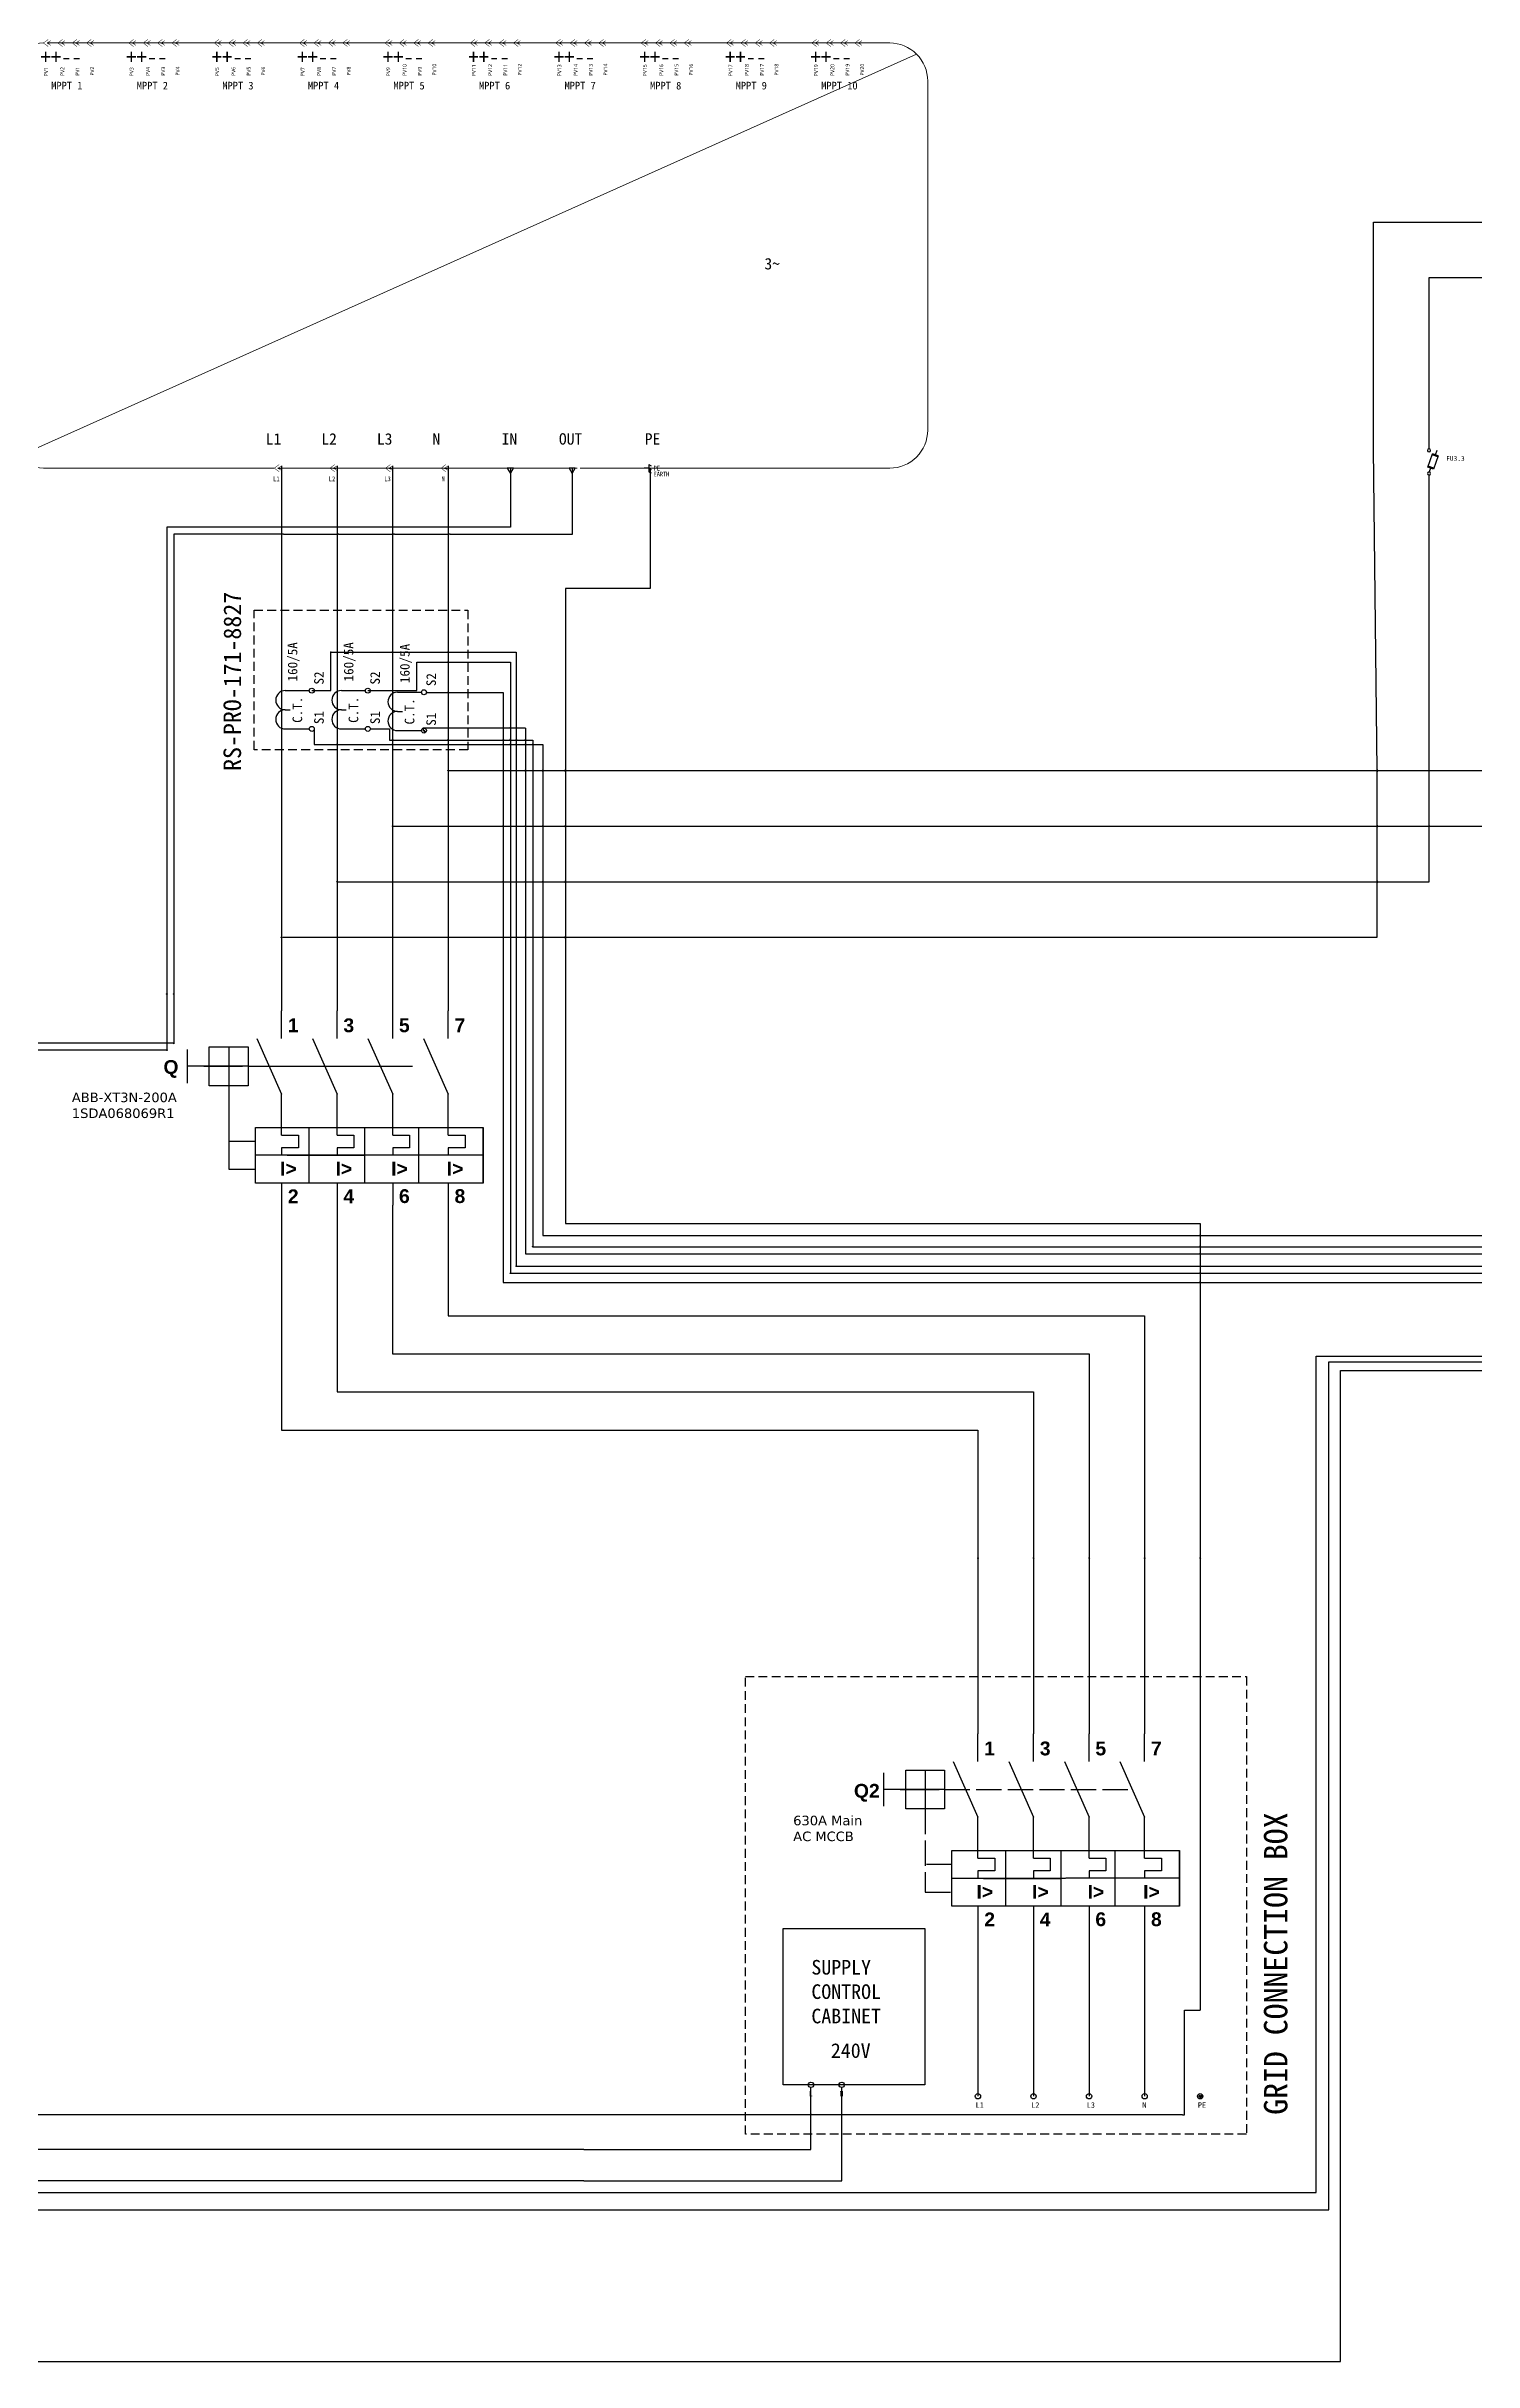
# Model space of a CAD drawing. Header units: millimetres. Extents: x 139 to 980, y -140 to 1049.
# Drawn here: x 489 to 733.1, y 116.8 to 512.6 of the extents above; entities that cross this region are included whole.
import ezdxf
from ezdxf.enums import TextEntityAlignment as Align

# ---------------------------------------------------------------- set-up
doc = ezdxf.new("R2010")
doc.units = ezdxf.units.MM
doc.header["$LTSCALE"] = 12
doc.linetypes.add('ACAD_ISO02W100', pattern=[15, 12, -3])
doc.linetypes.add('HIDDEN2', pattern=[0.1875, 0.125, -0.0625])
for name, color, linetype in [('DESC', 1, 'Continuous'), ('DISCONTINUA', 7, 'ACAD_ISO02W100'), ('GRN_12AWG', 3, 'Continuous'), ('LOCBOX', 92, 'HIDDEN2'), ('MISC', 2, 'Continuous'), ('PFV', 7, 'Continuous'), ('RED_10AWG', 1, 'Continuous'), ('RED_12AWG', 1, 'Continuous'), ('RED_2.5mm^2', 1, 'Continuous'), ('RED_4AWG', 1, 'Continuous'), ('REGEN_LINE', 4, 'Continuous'), ('SYMS', 7, 'Continuous'), ('TAGS', 51, 'Continuous'), ('TERMS', 4, 'Continuous'), ('VIO_1.5mm^2', 190, 'Continuous'), ('WHT_0.5mm^2', 7, 'Continuous')]:
    doc.layers.add(name, color=color, linetype=linetype)
doc.styles.get("Standard").update_dxf_attribs({"font": ''})
doc.styles.add('TRINIDAD', font='')
doc.styles.add('WD', font='')
doc.styles.get('Standard').set_extended_font_data('SimHei')
doc.styles.get('TRINIDAD').set_extended_font_data('Arial')
doc.styles.get('WD').set_extended_font_data('SimHei')

# ---------------------------------------------------------------- blocks, each defined once
blk = doc.blocks.new('VT0_05')
blk.add_lwpolyline([(0.081, -0.063), (0, 0.078), (-0.081, -0.063)], close=True)
at = {"style": 'WD', "flags": 1}
for tag, p in [('X4TERM01', (-0.045, 0)), ('X2TERM01', (0, 0.078)), ('X1TERM01', (0.045, 0)), ('X8TERM01', (0, -0.063))]:
    blk.add_attdef(tag, p, '', height=0.01, dxfattribs=at)
blk = doc.blocks.new('HGND1')
for p, q in [((0.125, 0), (0, 0)), ((0.125, 0.09375), (0.125, -0.09375)), ((0.125, 0.09375), (0.1875, 0.0625)), ((0.125, 0), (0.1875, -0.03125)), ((0.125, -0.09375), (0.1875, -0.125))]:
    blk.add_line(p, q)
at = {"style": 'WD', "flags": 1}
for tag in ['ASSYCODE', 'X4TERM01', 'CAT', 'MFG', 'FAMILY']:
    blk.add_attdef(tag, (0, 0), '', height=0.01, dxfattribs=at)
at = {"style": 'WD', "width": 0.8}
for tag, p in [('TAG1', (0.25, 0)), ('INST', (0.25, 0.3125)), ('LOC', (0.25, 0.15625)), ('DESC1', (0.25, -0.15625)), ('DESC2', (0.25, -0.3125))]:
    blk.add_attdef(tag, text='', height=0.125, dxfattribs=at).set_placement(p, align=Align.MIDDLE_LEFT)
blk = doc.blocks.new('HC01PJ_1-')
blk.add_line((0.031, 0), (0.094, 0))
for points in [[(0.062, -0.094, 0.0125, 0.0125, 0), (-0.063, 0, 0.0125, 0.0125, 0), (0.062, 0.094, 0, 0, 0)], [(0.125, 0.062, 0.0125, 0.0125, 0), (0.031, 0, 0.0125, 0.0125, 0), (0.125, -0.063, 0, 0, 0)]]:
    blk.add_lwpolyline(points, format="xyseb")
at = {"style": 'WD', "flags": 9}
blk.add_attdef('WDTYPE', text='', height=0.01, dxfattribs=at).set_placement((-0.221, 0.075), align=Align.RIGHT)
at = {"style": 'WD', "width": 0.85}
for tag, p in [('TAG1', (-0.01, 0.125)), ('INST', (-0.012, 0.467)), ('LOC', (-0.012, 0.295)), ('DESC1', (-0.01, -0.344)), ('DESC2', (-0.01, -0.516)), ('DESC3', (-0.01, -0.687))]:
    blk.add_attdef(tag, text='', height=0.125, dxfattribs=at).set_placement(p, align=Align.CENTER)
at = {"style": 'WD'}
for tag, p, flags in [('X4TERMDESC01', (-0.094, 0.031), 1), ('X1TERMDESC02', (0.125, 0.031), 1), ('FAMILY', (0.206, 0.131), 9)]:
    blk.add_attdef(tag, p, '', height=0.01, dxfattribs=dict(at, flags=flags))
at = {"color": 7, "style": 'WD', "flags": 1}
for tag, p in [('X4TERM01', (-0.063, 0)), ('X1TERM02', (0.094, 0))]:
    blk.add_attdef(tag, p, '', height=0.0125, dxfattribs=at)
at = {"style": 'WD'}
for tag, p in [('X2LINK', (0, 0.094)), ('X8LINK', (0, -0.094))]:
    blk.add_attdef(tag, p, '', height=0.01, dxfattribs=at)
at = {"linetype": 'Continuous', "style": 'WD', "flags": 9}
for tag, p in [('ASSYCODE', (0.219, 0.062)), ('MFG', (0.228, 0.089)), ('CAT', (0.23, 0.108))]:
    blk.add_attdef(tag, text='', height=0.01, dxfattribs=at).set_placement(p, align=Align.CENTER)
at = {"linetype": 'Continuous', "style": 'WD', "flags": 8}
blk.add_attdef('TERM01', text='', height=0.125, dxfattribs=at).set_placement((-0.104, -0.031), align=Align.TOP_RIGHT)
blk.add_attdef('TERM02', text='', height=0.125, dxfattribs=at).set_placement((0.146, -0.031), align=Align.TOP_LEFT)
blk = doc.blocks.new('SUN2000-110KTL-M2')
at = {"color": 7, "lineweight": 9}
blk.add_line((11.837, 5.295), (-11.837, -5.295), dxfattribs=at)
for points in [[(-5.052, -5.588), (-11.129, -5.588, -0.414214), (-12.129, -4.588), (-12.129, 4.588, -0.414214), (-11.129, 5.588), (-11.124, 5.588)], [(-10.968, 5.588), (11.129, 5.588, -0.414214), (12.129, 4.588), (12.129, -4.588, -0.414214), (11.129, -5.588), (2.992, -5.588)]]:
    blk.add_lwpolyline(points, format="xyb", dxfattribs=at)
blk.add_lwpolyline([(2.911, -5.588), (-4.896, -5.588)], dxfattribs=at)
at = {"layer": 'SYMS', "color": 7, "lineweight": 9}
for p in [(-11.062, 5.588), (-10.684, 5.588), (-10.306, 5.588), (-9.929, 5.588), (-8.817, 5.588), (-8.439, 5.588), (-8.061, 5.588), (-7.684, 5.588), (-6.572, 5.588), (-6.194, 5.588), (-5.816, 5.588), (-5.439, 5.588), (-4.327, 5.588), (-3.949, 5.588), (-3.571, 5.588), (-3.194, 5.588), (-2.082, 5.588), (-1.704, 5.588), (-1.326, 5.588), (-0.949, 5.588), (0.163, 5.588), (0.541, 5.588), (0.919, 5.588), (1.296, 5.588), (2.408, 5.588), (2.786, 5.588), (3.164, 5.588), (3.541, 5.588), (4.653, 5.588), (5.031, 5.588), (5.409, 5.588), (5.786, 5.588), (6.898, 5.588), (7.276, 5.588), (7.654, 5.588), (8.031, 5.588), (9.143, 5.588), (9.521, 5.588), (9.899, 5.588), (10.276, 5.588)]:
    blk.add_blockref('HC01PJ_1-', p, dxfattribs=at)
ref = blk.add_blockref('HC01PJ_1-', (-4.99, -5.588), dxfattribs=at)
ref.add_attrib('DESC1', 'L1', dxfattribs={"layer": 'DESC', "height": 0.125, "style": 'WD', "width": 0.85}).set_placement((-5, -5.931), align=Align.CENTER)
ref = blk.add_blockref('HC01PJ_1-', (-3.528, -5.588), dxfattribs=at)
ref.add_attrib('DESC1', 'L2', dxfattribs={"layer": 'DESC', "height": 0.125, "style": 'WD', "width": 0.85}).set_placement((-3.539, -5.931), align=Align.CENTER)
ref = blk.add_blockref('HC01PJ_1-', (-2.067, -5.588), dxfattribs=at)
ref.add_attrib('DESC1', 'L3', dxfattribs={"layer": 'DESC', "height": 0.125, "style": 'WD', "width": 0.85}).set_placement((-2.078, -5.931), align=Align.CENTER)
ref = blk.add_blockref('HC01PJ_1-', (-0.606, -5.588), dxfattribs=at)
ref.add_attrib('DESC1', 'N', dxfattribs={"layer": 'DESC', "height": 0.125, "style": 'WD', "width": 0.85}).set_placement((-0.616, -5.931), align=Align.CENTER)
at = {"layer": 'SYMS', "color": 7, "lineweight": 9, "rotation": 180}
for p in [(1.154, -5.65), (2.778, -5.65)]:
    blk.add_blockref('VT0_05', p, dxfattribs=at)
at = {"layer": 'SYMS', "color": 7, "lineweight": 9}
ref = blk.add_blockref('HGND1', (4.673, -5.588), dxfattribs=at)
ref.add_attrib('TAG1', 'PE', dxfattribs={"layer": 'TAGS', "height": 0.125, "style": 'WD', "width": 0.8}).set_placement((4.923, -5.588), align=Align.MIDDLE_LEFT)
ref.add_attrib('DESC1', 'EARTH', dxfattribs={"layer": 'DESC', "height": 0.125, "style": 'WD', "width": 0.8}).set_placement((4.923, -5.744), align=Align.MIDDLE_LEFT)
at = {"color": 7, "lineweight": 9, "attachment_point": 1}
for s, width, insert, char_height in [('++--', 0.94602, (-11.202, 5.424), 0.4), ('++--', 0.94602, (-8.952, 5.424), 0.4), ('++--', 0.94602, (-6.702, 5.424), 0.4), ('++--', 0.94602, (-4.452, 5.424), 0.4), ('++--', 0.94602, (-2.202, 5.424), 0.4), ('++--', 0.94602, (0.048, 5.424), 0.4), ('++--', 0.94602, (2.298, 5.424), 0.4), ('++--', 0.94602, (4.548, 5.424), 0.4), ('++--', 0.94602, (6.798, 5.424), 0.4), ('++--', 0.94602, (9.048, 5.424), 0.4), ('MPPT 1', 1.35859, (-10.922, 4.568), 0.2012), ('MPPT 2', 1.35859, (-8.672, 4.568), 0.2012), ('MPPT 3', 1.35859, (-6.422, 4.568), 0.2012), ('MPPT 4', 1.35859, (-4.172, 4.568), 0.2012), ('MPPT 5', 1.35859, (-1.922, 4.568), 0.2012), ('MPPT 6', 1.35859, (0.328, 4.568), 0.2012), ('MPPT 7', 1.35859, (2.578, 4.568), 0.2012), ('MPPT 8', 1.35859, (4.828, 4.568), 0.2012), ('MPPT 9', 1.35859, (7.078, 4.568), 0.2012), ('MPPT 10', 1.35859, (9.328, 4.568), 0.2012), ('3~', 4.25517, (7.835, -0.064), 0.3), ('L1', 4.25517, (-5.279, -4.67), 0.3), ('L2', 4.25517, (-3.818, -4.67), 0.3), ('L3', 4.25517, (-2.356, -4.67), 0.3), ('N', 4.25517, (-0.895, -4.67), 0.3), ('IN', 4.25517, (0.924, -4.67), 0.3), ('OUT', 4.25517, (2.43, -4.67), 0.3), ('PE', 4.25517, (4.688, -4.67), 0.3)]:
    blk.add_mtext_dynamic_manual_height_columns(s, width=width, gutter_width=0.325, heights=[0], dxfattribs=dict(at, insert=insert, char_height=char_height))
at = {"color": 7, "lineweight": 9, "char_height": 0.1, "attachment_point": 1, "rotation": 90}
for s, insert in [('{\\fYu Gothic Medium|b0|i0|c0|p34;PV1}', (-11.109, 4.713)), ('{\\fYu Gothic Medium|b0|i0|c0|p34;PV2}', (-10.678, 4.722)), ('{\\fYu Gothic Medium|b0|i0|c0|p34;PV1}', (-10.279, 4.727)), ('{\\fYu Gothic Medium|b0|i0|c0|p34;PV2}', (-9.897, 4.731)), ('{\\fYu Gothic Medium|b0|i0|c0|p34;PV3}', (-8.859, 4.713)), ('{\\fYu Gothic Medium|b0|i0|c0|p34;PV4}', (-8.428, 4.722)), ('{\\fYu Gothic Medium|b0|i0|c0|p34;PV3}', (-8.029, 4.727)), ('{\\fYu Gothic Medium|b0|i0|c0|p34;PV4}', (-7.647, 4.731)), ('{\\fYu Gothic Medium|b0|i0|c0|p34;PV5}', (-6.609, 4.713)), ('{\\fYu Gothic Medium|b0|i0|c0|p34;PV6}', (-6.178, 4.722)), ('{\\fYu Gothic Medium|b0|i0|c0|p34;PV5}', (-5.779, 4.727)), ('{\\fYu Gothic Medium|b0|i0|c0|p34;PV6}', (-5.397, 4.731)), ('{\\fYu Gothic Medium|b0|i0|c0|p34;PV7}', (-4.359, 4.713)), ('{\\fYu Gothic Medium|b0|i0|c0|p34;PV8}', (-3.928, 4.722)), ('{\\fYu Gothic Medium|b0|i0|c0|p34;PV7}', (-3.529, 4.727)), ('{\\fYu Gothic Medium|b0|i0|c0|p34;PV8}', (-3.147, 4.731)), ('{\\fYu Gothic Medium|b0|i0|c0|p34;PV9}', (-2.109, 4.713)), ('{\\fYu Gothic Medium|b0|i0|c0|p34;PV10}', (-1.678, 4.722)), ('{\\fYu Gothic Medium|b0|i0|c0|p34;PV9}', (-1.279, 4.727)), ('{\\fYu Gothic Medium|b0|i0|c0|p34;PV10}', (-0.897, 4.731)), ('{\\fYu Gothic Medium|b0|i0|c0|p34;PV11}', (0.141, 4.713)), ('{\\fYu Gothic Medium|b0|i0|c0|p34;PV12}', (0.572, 4.722)), ('{\\fYu Gothic Medium|b0|i0|c0|p34;PV11}', (0.971, 4.727)), ('{\\fYu Gothic Medium|b0|i0|c0|p34;PV12}', (1.353, 4.731)), ('{\\fYu Gothic Medium|b0|i0|c0|p34;PV13}', (2.391, 4.713)), ('{\\fYu Gothic Medium|b0|i0|c0|p34;PV14}', (2.822, 4.722)), ('{\\fYu Gothic Medium|b0|i0|c0|p34;PV13}', (3.221, 4.727)), ('{\\fYu Gothic Medium|b0|i0|c0|p34;PV14}', (3.603, 4.731)), ('{\\fYu Gothic Medium|b0|i0|c0|p34;PV15}', (4.641, 4.713)), ('{\\fYu Gothic Medium|b0|i0|c0|p34;PV16}', (5.072, 4.722)), ('{\\fYu Gothic Medium|b0|i0|c0|p34;PV15}', (5.471, 4.727)), ('{\\fYu Gothic Medium|b0|i0|c0|p34;PV16}', (5.853, 4.731)), ('{\\fYu Gothic Medium|b0|i0|c0|p34;PV17}', (6.891, 4.713)), ('{\\fYu Gothic Medium|b0|i0|c0|p34;PV18}', (7.322, 4.722)), ('{\\fYu Gothic Medium|b0|i0|c0|p34;PV17}', (7.721, 4.727)), ('{\\fYu Gothic Medium|b0|i0|c0|p34;PV18}', (8.103, 4.731)), ('{\\fYu Gothic Medium|b0|i0|c0|p34;PV19}', (9.141, 4.713)), ('{\\fYu Gothic Medium|b0|i0|c0|p34;PV20}', (9.572, 4.722)), ('{\\fYu Gothic Medium|b0|i0|c0|p34;PV19}', (9.971, 4.727)), ('{\\fYu Gothic Medium|b0|i0|c0|p34;PV20}', (10.353, 4.731))]:
    blk.add_mtext_dynamic_manual_height_columns(s, width=0.38017, gutter_width=0.325, heights=[0], dxfattribs=dict(at, insert=insert))
at = {"insert": (-23.007, 3.073), "char_height": 0.7, "attachment_point": 1}
blk.add_mtext_dynamic_manual_height_columns('{\\fVerdana|b0|i0|c0|p34;\\C242;\\c2564301;SUN2000-110KW-M2}', width=4.52946, gutter_width=12.5, heights=[0], dxfattribs=at)
blk = doc.blocks.new('ABB-XT3N-Series Modled Case Circuit Breaker')
at = {"layer": 'DISCONTINUA', "color": 7, "linetype": 'ACAD_ISO02W100', "ltscale": 0.03}
for p, q in [((1.607, -0.438), (6.541, -0.438)), ((1.096, -0.95), (1.096, -3.142)), ((1.797, -2.411), (1.096, -2.411)), ((1.096, -3.142), (1.797, -3.142))]:
    blk.add_line(p, q, dxfattribs=at)
at = {"layer": 'PFV', "color": 7}
for points in [[(2.484, 0.438, 0), (2.484, 1.023, 0)], [(2.484, 0.292, 0), (2.484, 1.023, 0)], [(3.945, 0.438, 0), (3.945, 1.023, 0)], [(5.407, 0.438, 0), (5.407, 1.023, 0)], [(6.868, 0.438, 0), (6.868, 1.023, 0)], [(0.438, -0.438, 0), (0.877, -0.438, 0)], [(0.877, -0.438, 0), (1.461, -0.438, 0)], [(2.63, -2.776, 0), (3.215, -2.776, 0)], [(3.215, -2.776, 0), (3.945, -2.776, 0)], [(3.945, -2.776, 0), (4.676, -2.776, 0)]]:
    blk.add_polyline3d(points, dxfattribs=at)
at = {"layer": 'REGEN_LINE', "color": 7, "linetype": 'Continuous'}
for p, q in [((0, 0), (0, -0.877)), ((1.096, 0.073), (1.096, -0.95)), ((1.835, 0.292), (2.484, -1.169)), ((3.296, 0.292), (3.945, -1.169)), ((4.757, 0.292), (5.407, -1.169)), ((6.218, 0.292), (6.868, -1.169)), ((1.607, -0.438), (0, -0.438)), ((2.484, -2.245), (2.926, -2.245)), ((2.926, -2.245), (2.926, -2.577)), ((3.945, -2.245), (4.387, -2.245)), ((4.387, -2.245), (4.387, -2.577)), ((5.407, -2.245), (5.848, -2.245)), ((5.848, -2.245), (5.848, -2.577)), ((6.868, -2.245), (7.309, -2.245)), ((7.309, -2.245), (7.309, -2.577)), ((2.926, -2.577), (2.484, -2.577)), ((2.484, -2.577), (2.484, -2.776)), ((4.387, -2.577), (3.945, -2.577)), ((3.945, -2.577), (3.945, -2.776)), ((5.848, -2.577), (5.407, -2.577)), ((5.407, -2.577), (5.407, -2.776)), ((7.309, -2.577), (6.868, -2.577)), ((6.868, -2.577), (6.868, -2.776))]:
    blk.add_line(p, q, dxfattribs=at)
for points in [[(0.585, 0.073), (1.607, 0.073), (1.607, -0.95), (0.585, -0.95)], [(1.797, -2.046), (7.788, -2.046), (7.788, -2.765), (1.797, -2.776)], [(1.797, -2.776), (7.788, -2.765), (7.788, -3.507), (1.797, -3.507)]]:
    blk.add_lwpolyline(points, close=True, dxfattribs=at)
for points in [[(2.484, 0.292, 0), (2.484, 1.023, 0)], [(3.945, 0.292, 0), (3.945, 1.023, 0)], [(5.407, 0.292, 0), (5.407, 1.023, 0)], [(6.868, 0.292, 0), (6.868, 1.023, 0)], [(2.484, -2.245, 0), (2.484, -1.169, 0)], [(3.945, -2.245, 0), (3.945, -1.169, 0)], [(5.407, -2.245, 0), (5.407, -1.169, 0)], [(6.868, -2.245, 0), (6.868, -1.169, 0)], [(3.215, -3.507, 0), (3.215, -2.046, 0)], [(4.676, -3.507, 0), (4.676, -2.046, 0)], [(6.094, -3.507, 0), (6.094, -2.046, 0)], [(7.788, -3.507, 0), (7.788, -2.046, 0)], [(2.484, -3.507, 0), (2.484, -4.091, 0)], [(3.945, -3.507, 0), (3.945, -4.091, 0)], [(5.407, -3.507, 0), (5.407, -4.091, 0)], [(6.868, -3.507, 0), (6.868, -4.091, 0)]]:
    blk.add_polyline3d(points, dxfattribs=at)
at = {"color": 7, "char_height": 0.36384, "width": 295.19434, "style": 'TRINIDAD'}
for s, insert, attachment_point in [('{\\fArial|b1|i0|c0|p34;1}', (2.65, 0.822), 1), ('{\\fArial|b1|i0|c0|p34;3}', (4.111, 0.822), 1), ('{\\fArial|b1|i0|c0|p34;5}', (5.572, 0.822), 1), ('{\\fArial|b1|i0|c0|p34;7}', (7.034, 0.822), 1), ('{\\fArial|b1|i0|c0|p34;Q}', (-0.621, -0.275), 1), ('{\\fArial|b1|i0|c0|p34;I>}', (2.445, -2.947), 1), ('{\\fArial|b1|i0|c0|p34;I>}', (3.906, -2.947), 1), ('{\\fArial|b1|i0|c0|p34;I>}', (5.368, -2.947), 1), ('{\\fArial|b1|i0|c0|p34;I>}', (6.829, -2.947), 1), ('{\\fArial|b1|i0|c0|p34;2}', (2.65, -4.037), 7), ('{\\fArial|b1|i0|c0|p34;4}', (4.111, -4.037), 7), ('{\\fArial|b1|i0|c0|p34;6}', (5.572, -4.037), 7), ('{\\fArial|b1|i0|c0|p34;8}', (7.034, -4.037), 7)]:
    blk.add_mtext(s, dxfattribs=dict(at, insert=insert, attachment_point=attachment_point))
at = {"insert": (-3.031, -1.13), "char_height": 0.25, "attachment_point": 1}
blk.add_mtext_dynamic_manual_height_columns('{\\fVerdana|b0|i0|c0|p34;\\C242;\\c2564301;ABB-XT3N-200A^J1SDA068069R1}', width=3.16583, gutter_width=0.325, heights=[0], dxfattribs=at)
blk = doc.blocks.new('HT0_02')
blk.add_circle((0, 0), 0.0699)
at = {"style": 'WD', "flags": 1}
for tag, p in [('X4TERM01', (-0.07, 0)), ('X2TERM01', (0, 0.07)), ('X1TERM01', (0.07, 0)), ('X8TERM01', (0, -0.07))]:
    blk.add_attdef(tag, p, '', height=0.01, dxfattribs=at)
blk = doc.blocks.new('WDDOT')
for radius in [0.03, 0.0187, 0.00929]:
    blk.add_circle((0, 0), radius)
blk = doc.blocks.new('VDS11FR')
for p, q in [((-0.241, 0.163), (-0.094, 0.216)), ((-0.241, 0.163), (-0.116, -0.19)), ((-0.231, 0.134), (-0.084, 0.187)), ((-0.168, 0.19), (-0.21, 0.307)), ((0.032, -0.137), (-0.094, 0.216)), ((-0.126, -0.16), (0.021, -0.108)), ((-0.116, -0.19), (0.032, -0.137)), ((-0.042, -0.164), (-0.006, -0.264))]:
    blk.add_line(p, q)
for centre in [(0, 0.304), (0, -0.304)]:
    blk.add_circle(centre, 0.04)
at = {"style": 'WD'}
blk.add_attdef('TAG1', text='', height=0.125, dxfattribs=at).set_placement((-0.437, 0.031), align=Align.RIGHT)
at = {"style": 'WD', "width": 0.7}
for tag, p in [('INST', (-0.437, 0.422)), ('LOC', (-0.437, 0.226))]:
    blk.add_attdef(tag, text='', height=0.125, dxfattribs=at).set_placement(p, align=Align.RIGHT)
at = {"style": 'WD'}
for tag, p, height, flags in [('X4LINK', (-0.348, 0), 0.01, 1), ('FAMILY', (-0.312, 0.034), 0.01, 9), ('X2TERM02', (0, 0.344), 0.0125, 1), ('X1LINK', (0.125, 0), 0.01, 1), ('CONTACT', (-0.312, -0.046), 0.01, 9), ('X8TERM01', (0, -0.344), 0.0125, 1)]:
    blk.add_attdef(tag, p, '', height=height, dxfattribs=dict(at, flags=flags))
at = {"style": 'WD', "flags": 9}
for tag, p in [('CAT', (-0.284, 0.017)), ('MFG', (-0.284, -0.003)), ('ASSYCODE', (-0.287, -0.024))]:
    blk.add_attdef(tag, text='', height=0.01, dxfattribs=at).set_placement(p, align=Align.CENTER)
at = {"style": 'WD', "width": 0.7}
blk.add_attdef('RATING1', text='', height=0.125, rotation=289.62024, dxfattribs=at).set_placement((-0.097, 0.019), align=Align.MIDDLE_CENTER)
at = {"style": 'WD', "flags": 8}
for tag, p in [('TERM02', (0.089, 0.432)), ('TERM01', (0.089, -0.303))]:
    blk.add_attdef(tag, text='', height=0.125, dxfattribs=at).set_placement(p, align=Align.TOP_LEFT)
at = {"style": 'WD'}
blk.add_attdef('XREF', (0.125, -0.062), '', height=0.125, dxfattribs=at)
blk = doc.blocks.new('HXF1CT')
for p, q in [((-0.25, 0.344), (-0.25, 0.032)), ((0, 0.344), (0, 0.281)), ((0.25, 0.344), (0.25, 0.032))]:
    blk.add_line(p, q)
for centre in [(-0.249, 0), (0.249, 0)]:
    blk.add_circle(centre, 0.0322)
for centre in [(-0.125, 0.344), (0.125, 0.344)]:
    blk.add_arc(centre, 0.125, 0, 180)
at = {"style": 'WD', "width": 0.7}
for tag, p in [('INST', (-0.388, 0.577)), ('DESC1', (-0.388, 0.252)), ('LOC', (-0.388, 0.408)), ('DESC2', (-0.388, 0.095))]:
    blk.add_attdef(tag, text='', height=0.125, dxfattribs=at).set_placement(p, align=Align.RIGHT)
at = {"style": 'WD'}
blk.add_attdef('TAG1', (0.368, 0.188), '', height=0.125, dxfattribs=at)
for tag, p, height, flags in [('X4TERM01', (-0.281, 0), 0.0125, 1), ('X1TERM02', (0.281, 0), 0.0125, 1), ('FAMILY', (0.304, 0.191), 0.01, 9), ('X8TERM01', (-0.249, -0.032), 0.0125, 1), ('X8TERM02', (0.249, -0.032), 0.0125, 1)]:
    blk.add_attdef(tag, p, '', height=height, dxfattribs=dict(at, flags=flags))
blk.add_attdef('TYPE', text='', height=0.125, dxfattribs=at).set_placement((0, 0.125), align=Align.CENTER)
at = {"linetype": 'Continuous', "style": 'WD', "flags": 9}
for tag, p in [('ASSYCODE', (0.328, 0.125)), ('MFG', (0.327, 0.143)), ('CAT', (0.329, 0.162))]:
    blk.add_attdef(tag, text='', height=0.01, dxfattribs=at).set_placement(p, align=Align.CENTER)
at = {"style": 'WD', "width": 0.7}
blk.add_attdef('RATING1', (0.368, 0.031), '', height=0.125, dxfattribs=at)
at = {"linetype": 'Continuous', "style": 'WD', "flags": 8}
for tag, p in [('TERM01', (-0.188, -0.031)), ('TERM02', (0.328, -0.031))]:
    blk.add_attdef(tag, text='', height=0.125, dxfattribs=at).set_placement(p, align=Align.TOP_LEFT)

msp = doc.modelspace()

# ---------------------------------------------------------------- linework, layer by layer
msp.add_lwpolyline([(615.01, 190.82), (639.25, 190.82), (639.25, 164.07), (615.01, 164.07)], close=True)
at = {"layer": 'DISCONTINUA', "color": 7, "linetype": 'ACAD_ISO02W100', "ltscale": 0.03}
for p, q in [((642.62, 214.58), (674.7, 214.58)), ((639.29, 211.26), (639.29, 197)), ((643.85, 201.76), (639.29, 201.76)), ((639.29, 197), (643.85, 197))]:
    msp.add_line(p, q, dxfattribs=at)
at = {"layer": 'GRN_12AWG'}
for p, q in [((592.26, 440.35), (592.26, 419.9)), ((592.26, 419.9), (577.76, 419.9)), ((577.76, 419.9), (577.76, 388.85)), ((577.76, 388.65), (577.76, 379.35)), ((577.76, 379.15), (577.76, 369.85)), ((577.76, 369.65), (577.76, 360.35)), ((577.76, 360.15), (577.76, 311.33)), ((577.76, 311.33), (578.72, 311.33)), ((578.72, 311.33), (686.33, 311.33)), ((686.33, 311.33), (686.33, 176.84)), ((683.64, 158.94), (683.64, 176.84)), ((683.64, 176.84), (686.33, 176.84)), ((619.66, 158.94), (477.2, 158.94)), ((624.92, 158.94), (619.86, 158.94)), ((683.31, 158.94), (625.12, 158.94)), ((683.31, 158.94), (683.64, 158.94)), ((686.33, 162.14), (686.33, 161.69))]:
    msp.add_line(p, q, dxfattribs=at)
for centre, start, end in [((577.76, 388.75), 90, 270), ((577.76, 379.25), 90, 270), ((577.76, 369.75), 90, 270), ((577.76, 360.25), 90, 270), ((619.76, 158.94), 0, 180), ((625.02, 158.94), 0, 180)]:
    msp.add_arc(centre, 0.1, start, end, dxfattribs=at)
at = {"layer": 'LOCBOX', "color": 5}
for points in [[(524.53, 416.16), (561.09, 416.16), (561.09, 392.32), (524.53, 392.32)], [(608.54, 233.87), (694.22, 233.87), (694.22, 155.66), (608.54, 155.66)]]:
    msp.add_lwpolyline(points, close=True, dxfattribs=at)
at = {"layer": 'PFV', "color": 7}
for points in [[(648.32, 220.29, 0), (648.32, 224.09, 0)], [(648.32, 219.34, 0), (648.32, 224.09, 0)], [(657.82, 220.29, 0), (657.82, 224.09, 0)], [(667.33, 220.29, 0), (667.33, 224.09, 0)], [(676.83, 220.29, 0), (676.83, 224.09, 0)], [(635.02, 214.58, 0), (637.87, 214.58, 0)], [(637.87, 214.58, 0), (641.67, 214.58, 0)], [(649.27, 199.38, 0), (653.07, 199.38, 0)], [(653.07, 199.38, 0), (657.82, 199.38, 0)], [(657.82, 199.38, 0), (662.57, 199.38, 0)]]:
    msp.add_polyline3d(points, dxfattribs=at)
at = {"layer": 'RED_10AWG'}
for centre in [(648.32, 254.09), (657.82, 254.09), (667.33, 254.09), (676.83, 254.09), (686.33, 254.09)]:
    msp.add_arc(centre, 0.1, 0, 180, dxfattribs=at)
at = {"layer": 'RED_12AWG'}
for p, q in [((529.22, 440.86), (529.22, 347.7)), ((538.72, 440.86), (538.72, 347.7)), ((548.22, 440.86), (548.22, 347.7)), ((557.72, 440.86), (557.72, 347.7)), ((529.22, 314.45), (529.22, 276.03)), ((538.72, 314.45), (538.72, 282.54)), ((548.22, 314.45), (548.22, 289.04)), ((557.72, 314.45), (557.72, 295.54)), ((557.72, 295.54), (676.83, 295.54)), ((676.83, 295.54), (676.83, 224.09)), ((548.22, 289.04), (667.33, 289.04)), ((667.33, 289.04), (667.33, 224.09)), ((538.72, 282.54), (657.82, 282.54)), ((657.82, 282.54), (657.82, 224.09)), ((529.22, 276.03), (648.32, 276.03)), ((648.32, 276.03), (648.32, 224.09))]:
    msp.add_line(p, q, dxfattribs=at)
at = {"layer": 'RED_2.5mm^2'}
for p, q in [((715.98, 443.68), (715.98, 482.52)), ((715.98, 482.52), (830.4, 482.52)), ((725.48, 443.75), (725.48, 473.02)), ((725.48, 473.02), (830.4, 473.02)), ((716.62, 388.85), (715.98, 443.68)), ((725.47, 388.85), (725.47, 439.27)), ((557.72, 388.75), (626.34, 388.75)), ((626.34, 388.75), (744.47, 388.75)), ((716.62, 379.35), (716.62, 388.65)), ((725.47, 379.35), (725.47, 388.65)), ((548.16, 379.25), (626.34, 379.25)), ((626.34, 379.25), (734.97, 379.25)), ((716.62, 369.85), (716.62, 379.15)), ((725.47, 369.75), (725.47, 379.15)), ((538.72, 369.75), (626.34, 369.75)), ((626.34, 369.75), (725.47, 369.75)), ((716.62, 360.25), (716.62, 369.65)), ((529.42, 360.25), (626.34, 360.25)), ((626.34, 360.25), (716.62, 360.25)), ((619.68, 164.47), (619.68, 164.54)), ((619.76, 164.54), (619.76, 164.54)), ((619.76, 153.05), (619.76, 163.64)), ((625.02, 147.69), (625.02, 163.64)), ((625.04, 164.47), (625.04, 164.54)), ((580.92, 153.05), (468.49, 153.05)), ((580.92, 153.05), (619.76, 153.05)), ((580.92, 147.69), (473.85, 147.69)), ((580.92, 147.69), (625.02, 147.69))]:
    msp.add_line(p, q, dxfattribs=at)
for centre in [(716.62, 388.75), (725.47, 388.75), (716.62, 379.25), (725.47, 379.25), (716.62, 369.75)]:
    msp.add_arc(centre, 0.1, 270, 90, dxfattribs=at)
at = {"layer": 'RED_4AWG'}
for p, q in [((706.14, 247.8), (706.14, 288.63)), ((706.14, 288.63), (828.74, 288.63)), ((708.31, 248.45), (708.31, 287.66)), ((708.31, 287.66), (836, 287.66)), ((710.35, 116.77), (710.35, 286.19)), ((710.35, 286.19), (820.81, 286.19)), ((706.14, 145.68), (706.14, 247.8)), ((708.31, 142.71), (708.31, 248.45)), ((648.32, 190.83), (648.32, 162.14)), ((657.82, 190.83), (657.82, 162.14)), ((667.33, 190.83), (667.33, 162.14)), ((676.83, 190.83), (676.83, 162.14)), ((464.43, 142.71), (708.31, 142.71)), ((466.6, 145.68), (706.14, 145.68)), ((346.08, 116.77), (710.35, 116.77))]:
    msp.add_line(p, q, dxfattribs=at)
at = {"layer": 'REGEN_LINE', "color": 7, "linetype": 'Continuous'}
for p, q in [((639.29, 217.91), (639.29, 211.26)), ((644.1, 219.34), (648.32, 209.83)), ((653.6, 219.34), (657.82, 209.83)), ((663.1, 219.34), (667.33, 209.83)), ((672.6, 219.34), (676.83, 209.83)), ((632.17, 217.44), (632.17, 211.73)), ((642.62, 214.58), (632.17, 214.58)), ((648.32, 202.84), (651.19, 202.84)), ((651.19, 202.84), (651.19, 200.68)), ((657.82, 202.84), (660.69, 202.84)), ((660.69, 202.84), (660.69, 200.68)), ((667.33, 202.84), (670.2, 202.84)), ((670.2, 202.84), (670.2, 200.68)), ((676.83, 202.84), (679.7, 202.84)), ((679.7, 202.84), (679.7, 200.68)), ((651.19, 200.68), (648.32, 200.68)), ((648.32, 200.68), (648.32, 199.38)), ((660.69, 200.68), (657.82, 200.68)), ((657.82, 200.68), (657.82, 199.38)), ((670.2, 200.68), (667.33, 200.68)), ((667.33, 200.68), (667.33, 199.38)), ((679.7, 200.68), (676.83, 200.68)), ((676.83, 200.68), (676.83, 199.38))]:
    msp.add_line(p, q, dxfattribs=at)
for points in [[(635.97, 217.91), (642.62, 217.91), (642.62, 211.26), (635.97, 211.26)], [(643.85, 204.13), (682.81, 204.13), (682.81, 199.45), (643.85, 199.38)], [(643.85, 199.38), (682.81, 199.45), (682.81, 194.63), (643.85, 194.63)]]:
    msp.add_lwpolyline(points, close=True, dxfattribs=at)
for points in [[(648.32, 219.34, 0), (648.32, 224.09, 0)], [(657.82, 219.34, 0), (657.82, 224.09, 0)], [(667.33, 219.34, 0), (667.33, 224.09, 0)], [(676.83, 219.34, 0), (676.83, 224.09, 0)], [(648.32, 202.84, 0), (648.32, 209.83, 0)], [(657.82, 202.84, 0), (657.82, 209.83, 0)], [(667.33, 202.84, 0), (667.33, 209.83, 0)], [(676.83, 202.84, 0), (676.83, 209.83, 0)], [(653.07, 194.63, 0), (653.07, 204.13, 0)], [(662.57, 194.63, 0), (662.57, 204.13, 0)], [(671.8, 194.63, 0), (671.8, 204.13, 0)], [(682.81, 194.63, 0), (682.81, 204.13, 0)], [(648.32, 194.63, 0), (648.32, 190.83, 0)], [(657.82, 194.63, 0), (657.82, 190.83, 0)], [(667.33, 194.63, 0), (667.33, 190.83, 0)], [(676.83, 194.63, 0), (676.83, 190.83, 0)]]:
    msp.add_polyline3d(points, dxfattribs=at)
at = {"layer": 'VIO_1.5mm^2'}
for p, q in [((537.66, 402.42), (537.66, 409)), ((537.66, 409), (548.12, 409)), ((548.32, 409), (557.62, 409)), ((557.82, 409), (569.36, 409)), ((569.36, 409), (569.36, 304.02)), ((552.33, 402.42), (552.33, 407.29)), ((552.33, 407.29), (557.62, 407.29)), ((557.82, 407.29), (568.35, 407.29)), ((568.35, 407.29), (568.35, 302.82)), ((534.38, 402.42), (537.66, 402.42)), ((543.98, 402.42), (548.12, 402.42)), ((548.32, 402.42), (552.33, 402.42)), ((554, 402.11), (557.62, 402.11)), ((557.82, 402.11), (567.14, 402.11)), ((567.14, 402.11), (567.14, 388.85)), ((534.77, 395.88), (534.77, 393.2)), ((544.4, 395.88), (547.36, 395.88)), ((547.36, 395.88), (547.7, 395.88)), ((547.7, 395.88), (547.7, 393.97)), ((557.62, 396.01), (553.41, 396.01)), ((553.41, 396.01), (553.41, 395.61)), ((567.04, 396.01), (557.82, 396.01)), ((568.25, 396.01), (567.24, 396.01)), ((569.26, 396.01), (568.45, 396.01)), ((570.94, 396.01), (569.46, 396.01)), ((570.94, 396.01), (570.94, 388.85)), ((534.77, 393.2), (538.62, 393.2)), ((538.82, 393.2), (548.12, 393.2)), ((547.7, 393.97), (548.12, 393.97)), ((548.32, 393.97), (557.62, 393.97)), ((548.32, 393.2), (557.62, 393.2)), ((553.57, 395.6), (553.57, 395.6)), ((553.92, 395.35), (553.57, 395.35)), ((557.82, 393.97), (567.04, 393.97)), ((557.82, 393.2), (567.04, 393.2)), ((567.24, 393.97), (568.25, 393.97)), ((567.24, 393.2), (568.25, 393.2)), ((568.45, 393.97), (569.26, 393.97)), ((568.45, 393.2), (569.26, 393.2)), ((569.46, 393.97), (570.84, 393.97)), ((569.46, 393.2), (570.84, 393.2)), ((571.04, 393.97), (571.85, 393.97)), ((571.04, 393.2), (572.08, 393.2)), ((571.85, 393.97), (572.18, 393.97)), ((572.18, 393.97), (572.18, 307.37)), ((572.28, 393.2), (573.9, 393.2)), ((573.9, 393.2), (573.9, 388.85)), ((567.14, 388.65), (567.14, 379.35)), ((570.94, 388.65), (570.94, 379.35)), ((573.9, 388.65), (573.9, 379.35)), ((567.14, 379.15), (567.14, 369.85)), ((570.94, 379.15), (570.94, 369.85)), ((573.9, 379.15), (573.9, 369.85)), ((567.14, 369.65), (567.14, 360.35)), ((570.94, 369.65), (570.94, 360.35)), ((573.9, 369.65), (573.9, 360.35)), ((567.14, 360.15), (567.14, 301.27)), ((570.94, 360.15), (570.94, 306.12)), ((573.9, 360.15), (573.9, 309.28)), ((573.9, 309.28), (686.23, 309.28)), ((686.43, 309.28), (812.83, 309.28)), ((570.94, 306.12), (686.23, 306.12)), ((572.24, 307.37), (686.23, 307.37)), ((686.43, 307.37), (814.36, 307.37)), ((686.43, 306.12), (816.03, 306.12)), ((567.14, 301.27), (686.23, 301.27)), ((568.35, 302.82), (686.23, 302.82)), ((569.42, 304.02), (874.51, 304.02)), ((686.43, 302.82), (861.11, 302.82)), ((686.43, 301.27), (861.21, 301.27))]:
    msp.add_line(p, q, dxfattribs=at)
for centre, start, end in [((548.22, 409), 0, 180), ((557.72, 409), 0, 180), ((557.72, 407.29), 0, 180), ((548.22, 402.42), 0, 180), ((557.72, 402.11), 0, 180), ((557.72, 396.01), 0, 180), ((567.14, 396.01), 0, 180), ((568.35, 396.01), 0, 180), ((569.36, 396.01), 0, 180), ((538.72, 393.2), 0, 180), ((548.22, 393.97), 0, 180), ((548.22, 393.2), 0, 180), ((557.72, 393.97), 0, 180), ((557.72, 393.2), 0, 180), ((567.14, 393.97), 0, 180), ((567.14, 393.2), 0, 180), ((568.35, 393.97), 0, 180), ((568.35, 393.2), 0, 180), ((569.36, 393.97), 0, 180), ((569.36, 393.2), 0, 180), ((570.94, 393.97), 0, 180), ((570.94, 393.2), 0, 180), ((572.18, 393.2), 0, 180), ((567.14, 388.75), 90, 270), ((570.94, 388.75), 90, 270), ((573.9, 388.75), 90, 270), ((567.14, 379.25), 90, 270), ((570.94, 379.25), 90, 270), ((573.9, 379.25), 90, 270), ((567.14, 369.75), 90, 270), ((570.94, 369.75), 90, 270), ((573.9, 369.75), 90, 270), ((567.14, 360.25), 90, 270), ((570.94, 360.25), 90, 270), ((573.9, 360.25), 90, 270), ((686.33, 309.28), 0, 180), ((686.33, 307.37), 0, 180), ((686.33, 306.12), 0, 180), ((686.33, 302.82), 0, 180), ((686.33, 301.27), 0, 180)]:
    msp.add_arc(centre, 0.1, start, end, dxfattribs=at)
at = {"layer": 'WHT_0.5mm^2'}
for p, q in [((568.36, 440.45), (568.36, 430.36)), ((578.92, 440.45), (578.92, 429.09)), ((529.45, 430.36), (509.61, 430.36)), ((509.61, 430.36), (509.61, 350.56)), ((529.45, 429.19), (510.78, 429.19)), ((510.78, 429.19), (510.78, 350.56)), ((538.62, 430.36), (529.32, 430.36)), ((538.86, 429.09), (529.56, 429.09)), ((548.12, 430.36), (538.82, 430.36)), ((548.36, 429.09), (539.06, 429.09)), ((557.62, 430.36), (548.32, 430.36)), ((557.87, 429.09), (548.56, 429.09)), ((568.36, 430.36), (557.82, 430.36)), ((578.92, 429.09), (558.07, 429.09)), ((509.61, 350.56), (509.61, 340.96)), ((510.78, 350.56), (510.78, 342.13)), ((510.78, 342.13), (387.63, 342.13)), ((509.61, 340.96), (387.63, 340.96))]:
    msp.add_line(p, q, dxfattribs=at)
for centre in [(529.46, 429.09), (538.96, 429.09), (548.46, 429.09), (557.97, 429.09)]:
    msp.add_arc(centre, 0.1, 0, 180, dxfattribs=at)

# ---------------------------------------------------------------- block references
at = {"xscale": 6.503093813421009, "yscale": 6.503093813421009, "zscale": 6.503093813421009}
for name, p in [('SUN2000-110KTL-M2', (560.85, 476.79)), ('ABB-XT3N-Series Modled Case Circuit Breaker', (513.06, 341.05))]:
    msp.add_blockref(name, p, dxfattribs=at)
at = {"layer": 'SYMS'}
ref = msp.add_blockref('VDS11FR', (725.47, 441.51), dxfattribs=dict(at, xscale=-6.503093813421009, yscale=6.503093813421009, zscale=6.503093813421009))
ref.add_attrib('TAG1', 'FU3.3', dxfattribs={"layer": 'TAGS', "color": 1, "height": 0.813, "style": 'WD'}).set_placement((731.57, 441.71), align=Align.RIGHT)
for name, p, xscale, yscale, zscale in [('WDDOT', (529.22, 430.36), 2, 2, 2), ('WDDOT', (537.66, 409), 2, 2, 2), ('WDDOT', (553.5, 396.01), 2, 2, 2), ('WDDOT', (553.57, 395.6), 2, 2, 2), ('WDDOT', (553.57, 395.6), 2, 2, 2), ('WDDOT', (557.72, 388.75), 2, 2, 2), ('WDDOT', (548.22, 379.25), 2, 2, 2), ('WDDOT', (538.72, 369.75), 2, 2, 2), ('WDDOT', (529.22, 360.25), 2, 2, 2), ('WDDOT', (509.61, 350.56), 2, 2, 2), ('WDDOT', (510.78, 350.56), 2, 2, 2), ('WDDOT', (509.61, 340.96), 2, 2, 2), ('WDDOT', (509.61, 340.96), 2, 2, 2), ('WDDOT', (510.78, 342.13), 2, 2, 2), ('WDDOT', (572.18, 307.37), 2, 2, 2), ('WDDOT', (568.35, 302.82), 2, 2, 2), ('WDDOT', (569.36, 304.02), 2, 2, 2), ('WDDOT', (569.36, 304.02), 2, 2, 2), ('WDDOT', (569.42, 304.02), 2, 2, 2), ('HT0_02', (619.76, 164.09), 6.503093813421009, 6.503093813421009, 6.503093813421009), ('HT0_02', (625.02, 164.09), 6.503093813421009, 6.503093813421009, 6.503093813421009), ('HT0_02', (648.32, 162.14), 6.503093813421009, 6.503093813421009, 6.503093813421009), ('HT0_02', (657.82, 162.14), 6.503093813421009, 6.503093813421009, 6.503093813421009), ('HT0_02', (667.33, 162.14), 6.503093813421009, 6.503093813421009, 6.503093813421009), ('HT0_02', (676.83, 162.14), 6.503093813421009, 6.503093813421009, 6.503093813421009), ('HT0_02', (686.33, 162.14), 6.503093813421009, 6.503093813421009, 6.503093813421009), ('WDDOT', (686.33, 162.14), 6.503093813421009, 6.503093813421009, 6.503093813421009)]:
    msp.add_blockref(name, p, dxfattribs=dict(at, xscale=xscale, yscale=yscale, zscale=zscale))
ref = msp.add_blockref('HXF1CT', (534.38, 399.15), dxfattribs=dict(at, xscale=13.14003901039723, yscale=13.14003901039723, zscale=13.14003901039723, rotation=89.99999999999999))
ref.add_attrib('TYPE', 'C.T.', dxfattribs={"layer": 'MISC', "color": 0, "height": 1.643, "rotation": 90, "style": 'WD'}).set_placement((532.74, 399.15), align=Align.CENTER)
ref.add_attrib('TERM01', 'S1', dxfattribs={"layer": 'TERMS', "color": 6, "linetype": 'Continuous', "height": 1.643, "rotation": 90, "style": 'WD', "flags": 8}).set_placement((534.79, 396.69), align=Align.TOP_LEFT)
ref.add_attrib('TERM02', 'S2', dxfattribs={"layer": 'TERMS', "color": 6, "linetype": 'Continuous', "height": 1.643, "rotation": 90, "style": 'WD', "flags": 8}).set_placement((534.79, 403.46), align=Align.TOP_LEFT)
ref.add_attrib('TAG1', '160/5A', (531.92, 403.99), dxfattribs={"layer": 'TAGS', "color": 6, "height": 1.643, "rotation": 90, "style": 'WD'})
ref = msp.add_blockref('HXF1CT', (543.98, 399.15), dxfattribs=dict(at, xscale=13.14003901039723, yscale=13.14003901039723, zscale=13.14003901039723, rotation=89.99999999999999))
ref.add_attrib('TYPE', 'C.T.', dxfattribs={"layer": 'MISC', "color": 0, "height": 1.643, "rotation": 90, "style": 'WD'}).set_placement((542.33, 399.15), align=Align.CENTER)
ref.add_attrib('TERM01', 'S1', dxfattribs={"layer": 'TERMS', "color": 6, "linetype": 'Continuous', "height": 1.643, "rotation": 90, "style": 'WD', "flags": 8}).set_placement((544.39, 396.69), align=Align.TOP_LEFT)
ref.add_attrib('TERM02', 'S2', dxfattribs={"layer": 'TERMS', "color": 6, "linetype": 'Continuous', "height": 1.643, "rotation": 90, "style": 'WD', "flags": 8}).set_placement((544.39, 403.46), align=Align.TOP_LEFT)
ref.add_attrib('TAG1', '160/5A', (541.51, 403.99), dxfattribs={"layer": 'TAGS', "color": 6, "height": 1.643, "rotation": 90, "style": 'WD'})
ref = msp.add_blockref('HXF1CT', (553.57, 398.87), dxfattribs=dict(at, xscale=13.14003901039723, yscale=13.14003901039723, zscale=13.14003901039723, rotation=89.99999999999999))
ref.add_attrib('TYPE', 'C.T.', dxfattribs={"layer": 'MISC', "color": 7, "height": 1.643, "rotation": 90, "style": 'WD'}).set_placement((551.93, 398.87), align=Align.CENTER)
ref.add_attrib('TERM01', 'S1', dxfattribs={"layer": 'TERMS', "color": 6, "linetype": 'Continuous', "height": 1.643, "rotation": 90, "style": 'WD', "flags": 8}).set_placement((553.98, 396.41), align=Align.TOP_LEFT)
ref.add_attrib('TERM02', 'S2', dxfattribs={"layer": 'TERMS', "color": 6, "linetype": 'Continuous', "height": 1.643, "rotation": 90, "style": 'WD', "flags": 8}).set_placement((553.98, 403.18), align=Align.TOP_LEFT)
ref.add_attrib('TAG1', '160/5A', (551.11, 403.71), dxfattribs={"layer": 'TAGS', "color": 6, "height": 1.643, "rotation": 90, "style": 'WD'})

# ---------------------------------------------------------------- texts
for s, p in [('L', (619.37, 162.12)), ('N', (624.62, 162.12)), ('L1', (647.92, 160.17)), ('L2', (657.43, 160.17)), ('L3', (666.93, 160.17)), ('N', (676.43, 160.17)), ('PE', (685.93, 160.17))]:
    msp.add_text(s, height=0.938).set_placement(p)
at = {"color": 7, "char_height": 2.3661, "width": 1919.6765, "style": 'TRINIDAD'}
for s, insert, attachment_point in [('{\\fArial|b1|i0|c0|p34;1}', (649.4, 222.78), 1), ('{\\fArial|b1|i0|c0|p34;3}', (658.9, 222.78), 1), ('{\\fArial|b1|i0|c0|p34;5}', (668.4, 222.78), 1), ('{\\fArial|b1|i0|c0|p34;7}', (677.91, 222.78), 1), ('{\\fArial|b1|i0|c0|p34;Q2}', (627.11, 215.53), 1), ('{\\fArial|b1|i0|c0|p34;I>}', (648.07, 198.27), 1), ('{\\fArial|b1|i0|c0|p34;I>}', (657.57, 198.27), 1), ('{\\fArial|b1|i0|c0|p34;I>}', (667.07, 198.27), 1), ('{\\fArial|b1|i0|c0|p34;I>}', (676.57, 198.27), 1), ('{\\fArial|b1|i0|c0|p34;2}', (649.4, 191.18), 7), ('{\\fArial|b1|i0|c0|p34;4}', (658.9, 191.18), 7), ('{\\fArial|b1|i0|c0|p34;6}', (668.4, 191.18), 7), ('{\\fArial|b1|i0|c0|p34;8}', (677.91, 191.18), 7)]:
    msp.add_mtext(s, dxfattribs=dict(at, insert=insert, attachment_point=attachment_point))
at = {"attachment_point": 1}
for s, width, gutter_width, insert, char_height in [('{\\fVerdana|b0|i0|c0|p34;\\C242;\\c2564301;630A Main AC MCCB}', 13.1279, 0.325, (616.72, 210.09), 1.6258), ('SUPPLY ^I\\PCONTROL ^I\\PCABINET', 48.168, 12.5, (619.83, 185.44), 2.5), ('240V', 7.1188, 12.5, (623.16, 171.2), 2.5)]:
    msp.add_mtext_dynamic_manual_height_columns(s, width=width, gutter_width=gutter_width, heights=[0], dxfattribs=dict(at, insert=insert, char_height=char_height))
at = {"layer": 'LOCBOX', "color": 5}
msp.add_text('RS-PRO-171-8827', height=3, rotation=90, dxfattribs=at).set_placement((520.79, 419.31), align=Align.MIDDLE_RIGHT)
msp.add_text('GRID CONNECTION BOX', height=4, rotation=90, dxfattribs=at).set_placement((702.44, 158.96), align=Align.BOTTOM_LEFT)

doc.saveas('drawing.dxf')
